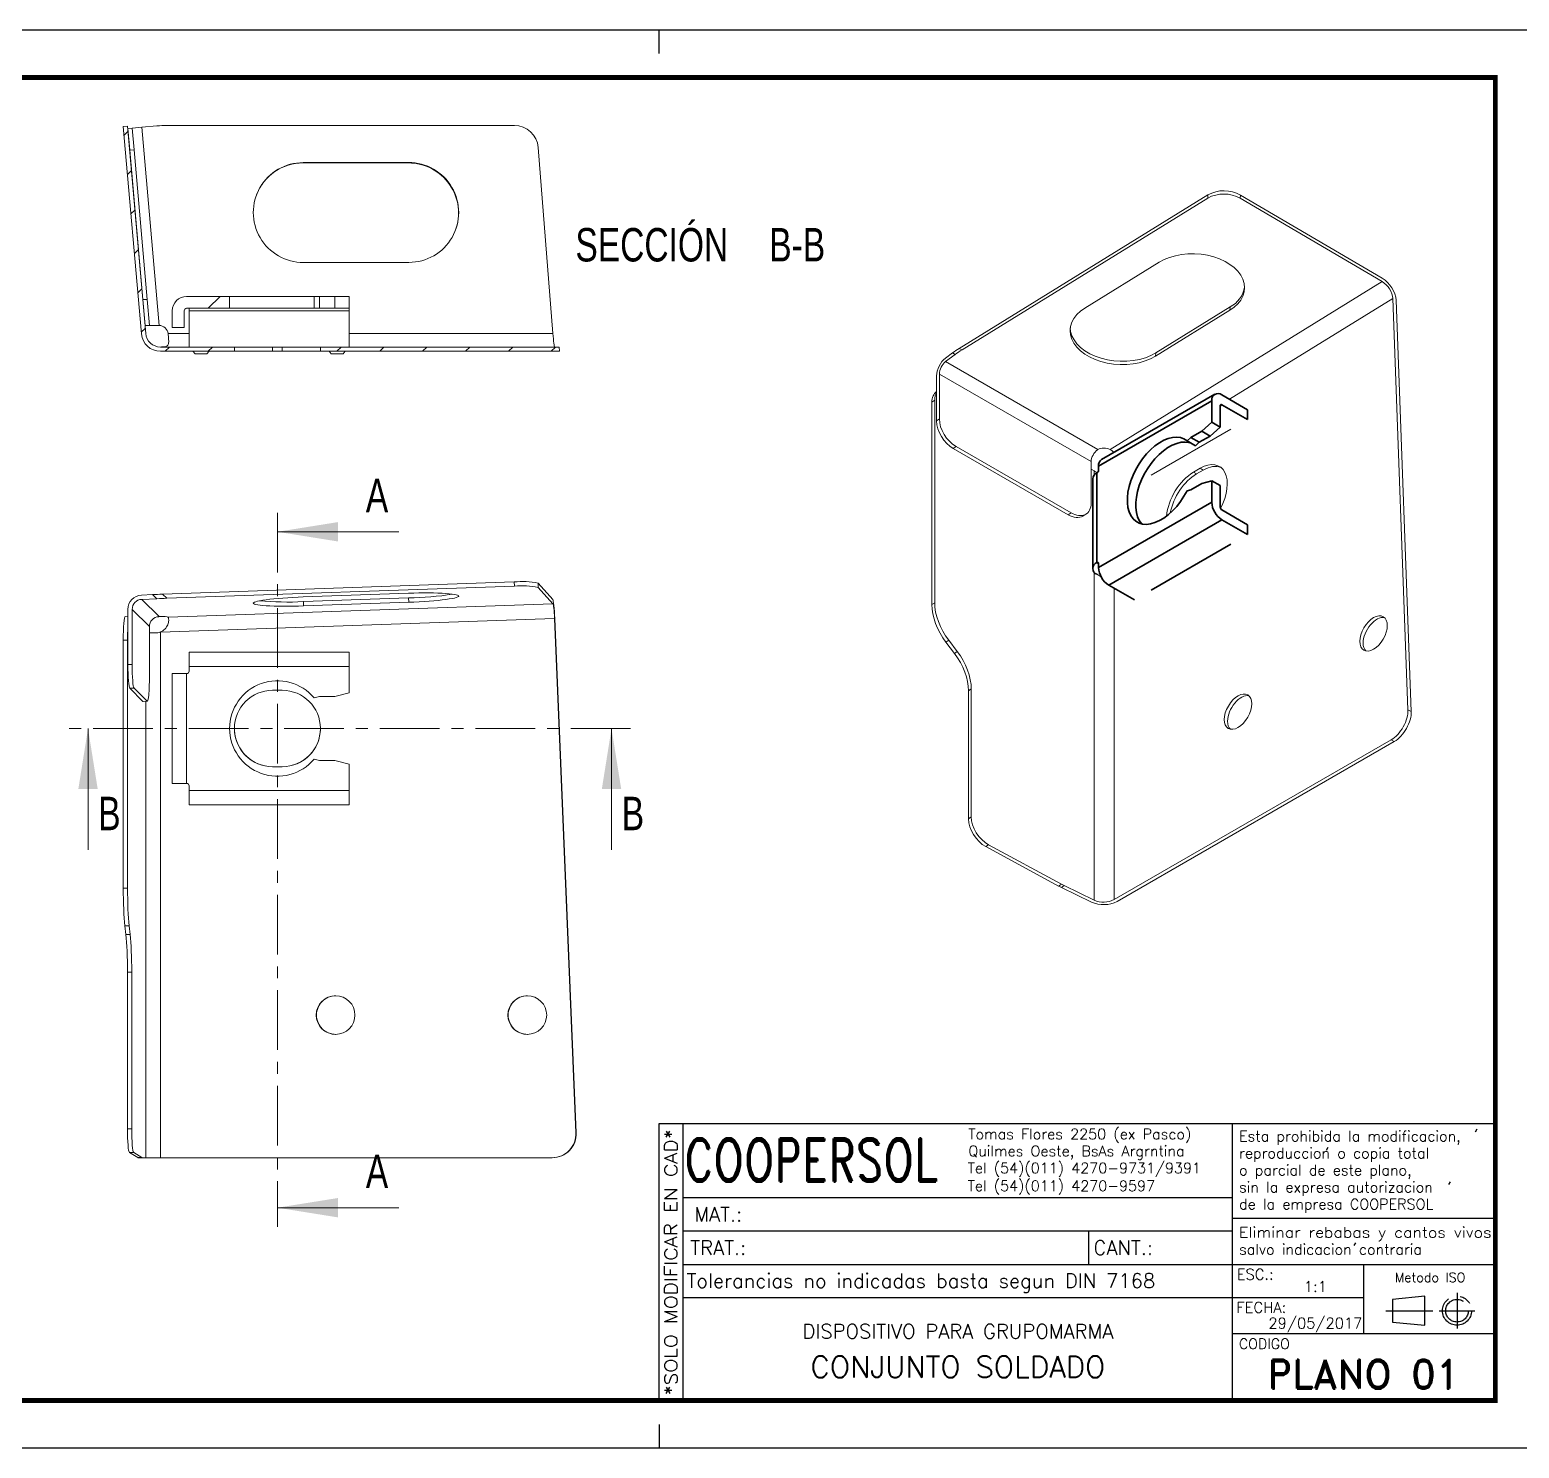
# Model space of a CAD drawing. Extents: x 0 to 3990, y 0 to 1744.
# Drawn here: x 2025.3 to 2337.1, y 1415.8 to 1712.8 of the extents above; entities that cross this region are included whole.
import ezdxf
from ezdxf.enums import TextEntityAlignment as Align

# ---------------------------------------------------------------- set-up
doc = ezdxf.new("R2010")
doc.units = 0
doc.header["$LTSCALE"] = 10
doc.header["$MEASUREMENT"] = 0
doc.linetypes.add('CENTER', pattern=[2, 1.25, -0.25, 0.25, -0.25])
doc.layers.get('0').update_dxf_attribs({"linetype": 'CONTINUOUS'})
doc.layers.add('1', color=1, linetype='CENTER')
doc.styles.add('ROMAND', font='ROMAND')
doc.styles.add('ROMANS', font='ROMANS.SHX')
doc.styles.add('SLDTEXTSTYLE0', font='TXT', dxfattribs={"width": 0.75})
pattern_1 = [(45, (1637.597, 1184.4974), (-4.49013, 4.49013), [])]

# ---------------------------------------------------------------- blocks, each defined once
blk = doc.blocks.new('SW_NOTE_3')
at = {"color": 0, "linetype": 'Continuous', "lineweight": 0, "char_height": 3.5, "attachment_point": 2, "style": 'SLDTEXTSTYLE0'}
for s, insert in [('SECCIÓN', (10.45, 4.51)), ('B-B', (25.67, 4.51))]:
    blk.add_mtext(s, dxfattribs=dict(at, insert=insert))
blk = doc.blocks.new('A3G')
for p, q in [((235, 292), (235, 297)), ((0, 148.5), (9.75, 148.5)), ((235, 5), (235, 0))]:
    blk.add_line(p, q)
blk.add_lwpolyline([(0, 297), (420, 297), (420, 0), (0, 0)], close=True)
at = {"const_width": 1}
blk.add_lwpolyline([(25, 287), (410, 287), (410, 10), (25, 10)], close=True, dxfattribs=at)
blk = doc.blocks.new('COOPERSOLROT-02')
for p, q in [((0, 58), (175, 58)), ((0, 0), (0, 58)), ((5, 0), (5, 58)), ((120, 0), (120, 58)), ((175, 0), (175, 58)), ((5, 42.5), (120, 42.5)), ((120, 38.19), (175, 38.19)), ((5, 35.5), (120, 35.5)), ((89.89, 28.5), (89.89, 35.5)), ((5, 28.5), (175, 28.5)), ((147.5, 14), (147.5, 28.5)), ((147.5, 21.5), (5, 21.5)), ((120, 14), (175, 14)), ((0, 0), (175, 0))]:
    blk.add_line(p, q)
at = {"color": 1, "linetype": 'CENTER'}
blk.add_line((166.98, 22.51), (166.98, 15.06), dxfattribs=at)
for points in [[(152.09, 18.79), (161.93, 18.79)], [(163.26, 18.79), (170.71, 18.79)]]:
    blk.add_lwpolyline(points, dxfattribs=at)
at = {"layer": '1'}
for points in [[(170.85, 56.26), (171.21, 56.85)], [(139.66, 52.43), (140.02, 53.02)], [(165.28, 45.22), (165.64, 45.81)], [(145.46, 32.42), (145.82, 33.01)]]:
    blk.add_lwpolyline(points, dxfattribs=at)
blk.add_lwpolyline([(160.25, 18.79), (160.25, 21.83), (153.47, 21.16), (153.47, 16.41), (160.25, 15.74)], close=True, dxfattribs=at)
for radius in [3.05, 2.37]:
    blk.add_circle((166.98, 18.79), radius, dxfattribs=at)
at = {"style": 'ROMANS', "width": 0.996387}
blk.add_text('*SOLO MODIFICAR EN CAD*', height=2.7, rotation=90, dxfattribs=at).set_placement((3.77, 1.09), (3.77, 56.81), align=Align.FIT)
at = {"style": 'ROMAND', "width": 0.75}
blk.add_text('COOPERSOL', height=9, dxfattribs=at).set_placement((5.26, 45.85))
at = {"style": 'ROMANS'}
for s, p in [('MAT.:', (7.32, 37.47)), ('TRAT.:', (6.5, 30.47)), ('CANT.:', (90.89, 30.47)), ('Tolerancias no indicadas basta segun DIN 7168', (5.7, 23.56))]:
    blk.add_text(s, height=3, dxfattribs=at).set_placement(p)
for tag, height, style, p in [('CONJUNTO', 2.3, 'ROMANS', (62.5, 17.5)), ('SUBCONJUNTO', 3, 'ROMANS', (62.5, 11.5)), ('DENOMINACION', 4.5, 'ROMANS', (62.5, 4.75)), ('COD-PLA', 6, 'ROMAND', (147.5, 5.5))]:
    blk.add_attdef(tag, text='', height=height, dxfattribs=dict(style=style)).set_placement(p, align=Align.MIDDLE)
at = {"layer": '1', "style": 'ROMANS'}
for s, height, p in [('Tomas Flores 2250 (ex Pasco)', 2.2, (64.69, 54.68)), ('Esta prohibida la modificacion,', 2.2, (121.36, 54.23)), ('Quilmes Oeste, BsAs Argrntina', 2.2, (64.69, 51.12)), ('Tel (54)(011) 4270-9731/9391', 2.2, (64.55, 47.56)), ('reproduccion o copia total', 2.2, (121.36, 50.67)), ('o parcial de este plano,', 2.2, (121.36, 47.11)), ('Tel (54)(011) 4270-9597', 2.2, (64.55, 43.83)), ('sin la expresa autorizacion ', 2.2, (121.36, 43.55)), ('de la empresa COOPERSOL', 2.2, (121.36, 39.99)), ('salvo indicacion contraria', 2.2, (121.36, 30.54)), ('ESC.:', 2.25, (120.89, 25.29)), ('FECHA:', 2.25, (120.81, 18.36)), ('CODIGO', 2.16, (121.33, 10.78))]:
    blk.add_text(s, height=height, dxfattribs=at).set_placement(p)
at = {"layer": '1', "style": 'ROMANS', "width": 0.96139}
blk.add_text('Eliminar rebabas y cantos vivos', height=2.2, dxfattribs=at).set_placement((121.34, 34.1), (174.21, 34.1), align=Align.FIT)
at = {"layer": '1', "style": 'ROMANS'}
blk.add_text('Metodo ISO', height=1.948, dxfattribs=at).set_placement((161.34, 25.77), align=Align.MIDDLE)
for tag, p in [('MAT', (22.51, 37.47)), ('TRAT', (22.51, 30.47)), ('CANT', (106.49, 30.47))]:
    blk.add_attdef(tag, p, '', height=3, dxfattribs=at)
for tag, p in [('ESC', (137.33, 22.73)), ('FECHA', (137.33, 15.06))]:
    blk.add_attdef(tag, text='', height=2.25, dxfattribs=at).set_placement(p, align=Align.CENTER)

msp = doc.modelspace()

# ---------------------------------------------------------------- hatches: boundary and pattern name
at = {"linetype": 'Continuous', "lineweight": 0}
h = msp.add_hatch(dxfattribs=at)
h.set_pattern_fill('ANSI31', scale=2, style=0)
h.set_pattern_definition(pattern_1)
edge = h.paths.add_edge_path(flags=0)
edge.add_line((2049.55871, 1649.16724), (2045.75938, 1692.59375))
edge.add_line((2045.75938, 1692.59375), (2044.86281, 1692.51531))
edge.add_line((2044.86281, 1692.51531), (2048.66213, 1649.0888))
edge.add_arc((2052.64691, 1649.43742), 4, 185, 270)
edge.add_line((2052.64691, 1645.43742), (2068.12783, 1645.43742))
edge.add_spline(control_points=[(2068.12783, 1645.43742), (2068.12783, 1645.50851), (2068.12783, 1645.5796), (2068.12783, 1645.65069), (2068.12783, 1645.8796), (2068.12783, 1646.10851), (2068.12783, 1646.33742)], knot_values=[1398.095786729, 1398.095786729, 1398.095786729, 1398.095786729, 1398.096, 1398.096, 1398.096, 1398.096686729, 1398.096686729, 1398.096686729, 1398.096686729], weights=[1, 1, 1, 1, 1, 1, 1], degree=3, periodic=0)
edge.add_line((2068.12783, 1646.33742), (2052.64691, 1646.33742))
edge.add_arc((2052.64691, 1649.43742), 3.1, 185, 270, ccw=False)
h = msp.add_hatch(dxfattribs=at)
h.set_pattern_fill('ANSI31', scale=2, style=0)
h.set_pattern_definition(pattern_1)
edge = h.paths.add_edge_path(flags=0)
edge.add_line((2057.62783, 1650.43742), (2057.62783, 1653.93742))
edge.add_arc((2058.12783, 1653.93742), 0.5, 90, 180, ccw=False)
edge.add_line((2058.12783, 1654.43742), (2067.12783, 1654.43742))
edge.add_line((2067.12783, 1654.43742), (2067.12783, 1656.93742))
edge.add_line((2067.12783, 1656.93742), (2058.12783, 1656.93742))
edge.add_arc((2058.12783, 1653.93742), 3, 90, 180)
edge.add_line((2055.12783, 1653.93742), (2055.12783, 1650.43742))
edge.add_line((2055.12783, 1650.43742), (2057.62783, 1650.43742))
h = msp.add_hatch(dxfattribs=at)
h.set_pattern_fill('ANSI31', scale=2, style=0)
h.set_pattern_definition(pattern_1)
edge = h.paths.add_edge_path(flags=0)
edge.add_line((2136.15677, 1645.43742), (2136.08922, 1646.33742))
edge.add_line((2136.08922, 1646.33742), (2086.12783, 1646.33742))
edge.add_spline(control_points=[(2086.12783, 1646.33742), (2086.12783, 1646.26633), (2086.12783, 1646.19524), (2086.12783, 1646.12415), (2086.12783, 1645.89524), (2086.12783, 1645.66633), (2086.12783, 1645.43742)], knot_values=[1398.095786729, 1398.095786729, 1398.095786729, 1398.095786729, 1398.096, 1398.096, 1398.096, 1398.096686729, 1398.096686729, 1398.096686729, 1398.096686729], weights=[1, 1, 1, 1, 1, 1, 1], degree=3, periodic=0)
edge.add_line((2086.12783, 1645.43742), (2136.15677, 1645.43742))

# ---------------------------------------------------------------- linework, layer by layer
at = {"color": 7, "linetype": 'Continuous', "lineweight": 15}
for p, q in [((2045.75938, 1692.59375), (2044.86281, 1692.51531)), ((2044.86281, 1692.51531), (2048.66213, 1649.0888)), ((2045.75938, 1692.59375), (2049.55871, 1649.16724)), ((2046.71946, 1692.17584), (2045.82288, 1692.0974)), ((2046.22096, 1687.54738), (2045.82288, 1692.0974)), ((2048.72285, 1692.35111), (2046.71946, 1692.17584)), ((2047.11753, 1687.62582), (2046.71946, 1692.17584)), ((2048.72285, 1692.35111), (2051.89715, 1692.62883)), ((2052.35321, 1650.85598), (2048.72285, 1692.35111)), ((2053.97216, 1692.71924), (2126.72718, 1692.71923)), ((2046.22096, 1687.54738), (2047.11753, 1687.62582)), ((2048.95413, 1656.30707), (2046.22096, 1687.54738)), ((2049.85757, 1656.30707), (2047.11753, 1687.62582)), ((2131.72451, 1688.11339), (2134.7903, 1649.15878)), ((2082.53827, 1684.95871), (2082.50708, 1684.87782)), ((2104.52405, 1684.879), (2082.50708, 1684.87782)), ((2104.55524, 1684.9599), (2082.53827, 1684.95871)), ((2104.52405, 1684.879), (2104.55524, 1684.9599)), ((2219.83433, 1646.04041), (2271.91166, 1678.19781)), ((2220.43094, 1645.7448), (2271.87652, 1677.5121)), ((2271.91166, 1678.19781), (2271.87652, 1677.5121)), ((2278.66698, 1677.47436), (2278.70213, 1678.16007)), ((2278.66698, 1677.47436), (2308.37989, 1660.03919)), ((2308.41504, 1660.72491), (2278.70213, 1678.16007)), ((2082.604, 1664.04372), (2104.62098, 1664.0449)), ((2261.68526, 1664.09154), (2246.11775, 1654.47762)), ((2308.37989, 1660.03919), (2251.42823, 1624.87192)), ((2049.43089, 1650.85766), (2048.95413, 1656.30707)), ((2049.85757, 1656.30707), (2048.95413, 1656.30707)), ((2050.33433, 1650.85766), (2049.85757, 1656.30707)), ((2058.12783, 1656.93742), (2067.12783, 1656.93742)), ((2067.12783, 1656.93742), (2084.81158, 1656.93742)), ((2067.12783, 1654.43742), (2067.12783, 1656.93742)), ((2084.81158, 1656.93742), (2084.81158, 1654.43742)), ((2084.81158, 1656.93742), (2085.93119, 1656.93742)), ((2085.93119, 1654.43742), (2085.93119, 1656.93742)), ((2085.93119, 1656.93742), (2089.14219, 1656.93742)), ((2089.14219, 1656.93742), (2089.14219, 1654.43742)), ((2089.14219, 1656.93742), (2092.12783, 1656.93742)), ((2092.12783, 1656.93742), (2092.12783, 1654.43742)), ((2310.61515, 1656.5133), (2313.78348, 1570.38383)), ((2311.29925, 1656.17537), (2314.46765, 1570.04402)), ((2055.12783, 1650.43742), (2055.12783, 1653.93742)), ((2057.62783, 1650.43742), (2057.62783, 1653.93742)), ((2058.12783, 1654.43742), (2067.12783, 1654.43742)), ((2058.62783, 1653.93742), (2058.62783, 1654.43742)), ((2058.62783, 1653.93742), (2092.12783, 1653.93742)), ((2058.62783, 1653.93742), (2058.62783, 1646.33742)), ((2084.81158, 1654.43742), (2067.12783, 1654.43742)), ((2084.81158, 1654.43742), (2085.93119, 1654.43742)), ((2089.14219, 1654.43742), (2085.93119, 1654.43742)), ((2089.14219, 1654.43742), (2092.12783, 1654.43742)), ((2092.12783, 1654.43742), (2092.12783, 1653.93742)), ((2092.12783, 1653.93742), (2092.12783, 1646.33742)), ((2260.95337, 1644.42654), (2276.52088, 1654.04047)), ((2260.98851, 1645.11226), (2276.55603, 1654.72618)), ((2276.52088, 1654.04047), (2276.55603, 1654.72618)), ((2050.33433, 1650.85766), (2049.43089, 1650.85766)), ((2052.2713, 1650.85766), (2050.33433, 1650.85766)), ((2055.12783, 1650.43742), (2057.62783, 1650.43742)), ((2068.12783, 1646.33742), (2052.64691, 1646.33742)), ((2054.26369, 1649.03197), (2054.32063, 1648.38116)), ((2068.12783, 1645.43742), (2068.12783, 1646.33742)), ((2068.12783, 1646.33742), (2076.12783, 1646.33742)), ((2076.12783, 1646.33742), (2076.12783, 1645.43742)), ((2076.12783, 1646.33742), (2078.12783, 1646.33742)), ((2078.12783, 1646.33742), (2078.12783, 1645.43742)), ((2078.12783, 1646.33742), (2086.12783, 1646.33742)), ((2086.12783, 1646.33742), (2086.12783, 1645.43742)), ((2136.08922, 1646.33742), (2086.12783, 1646.33742)), ((2136.08922, 1646.33742), (2136.15677, 1645.43742)), ((2068.12783, 1645.43742), (2052.64691, 1645.43742)), ((2059.87782, 1644.93742), (2059.43139, 1645.43742)), ((2062.37784, 1644.93742), (2059.87782, 1644.93742)), ((2062.82427, 1645.43742), (2062.37784, 1644.93742)), ((2076.12783, 1645.43742), (2068.12783, 1645.43742)), ((2078.12783, 1645.43742), (2076.12783, 1645.43742)), ((2086.12783, 1645.43742), (2078.12783, 1645.43742)), ((2136.15677, 1645.43742), (2086.12783, 1645.43742)), ((2088.37782, 1644.93742), (2087.93139, 1645.43742)), ((2090.87784, 1644.93742), (2088.37782, 1644.93742)), ((2090.87784, 1644.93742), (2091.32427, 1645.43742)), ((2216.95492, 1643.9955), (2218.43101, 1645.09082)), ((2216.97943, 1643.27536), (2219.02762, 1644.79521)), ((2248.88797, 1624.86232), (2216.97943, 1643.27536)), ((2218.43101, 1645.09082), (2219.02762, 1644.79521)), ((2220.43094, 1645.7448), (2219.83433, 1646.04041)), ((2260.98851, 1645.11226), (2260.95337, 1644.42654)), ((2215.10824, 1630.84683), (2215.10824, 1640.26836)), ((2215.68675, 1640.66636), (2215.68675, 1631.27611)), ((2247.45922, 1622.33184), (2215.68675, 1640.66636)), ((2215.10824, 1637.02329), (2215.07425, 1636.99807)), ((2214.13385, 1634.7716), (2214.71236, 1635.20088)), ((2214.13385, 1634.7716), (2214.13385, 1592.39014)), ((2214.71236, 1635.20088), (2214.71236, 1592.79317)), ((2215.68675, 1631.27611), (2215.10824, 1630.84683)), ((2276.67244, 1629.11344), (2260.05543, 1619.52065)), ((2218.60707, 1625.08092), (2219.18558, 1625.5102)), ((2242.62995, 1611.21835), (2218.60707, 1625.08092)), ((2243.26878, 1611.61282), (2219.18558, 1625.5102)), ((2252.0291, 1624.44468), (2252.20505, 1624.24916)), ((2247.45922, 1622.33184), (2247.45922, 1613.66516)), ((2248.10607, 1620.38748), (2247.45922, 1620.76075)), ((2268.89426, 1620.13222), (2270.30848, 1620.94863)), ((2268.89426, 1620.13222), (2269.53066, 1619.76484)), ((2270.94487, 1620.58125), (2269.53066, 1619.76484)), ((2270.30848, 1620.94863), (2270.94487, 1620.58125)), ((2243.26878, 1611.61282), (2242.62995, 1611.21835)), ((2245.73935, 1610.95091), (2246.37818, 1611.34538)), ((2053.04753, 1594.58061), (2126.69599, 1597.14485)), ((2126.69599, 1597.14485), (2126.72718, 1596.24903)), ((2131.72451, 1596.00711), (2131.69332, 1596.90292)), ((2134.75911, 1593.49194), (2131.69332, 1596.90292)), ((2048.68488, 1594.40247), (2050.97252, 1594.5002)), ((2048.72285, 1593.49989), (2051.89715, 1593.63549)), ((2052.35321, 1589.87915), (2048.72285, 1593.49989)), ((2050.97252, 1594.5002), (2051.89715, 1593.63549)), ((2053.97216, 1593.7159), (2053.04753, 1594.58061)), ((2053.97216, 1593.7159), (2126.72718, 1596.24903)), ((2104.55524, 1594.77637), (2082.53827, 1594.0097)), ((2082.57281, 1593.01911), (2104.58979, 1593.78579)), ((2104.62098, 1592.88997), (2104.58979, 1593.78579)), ((2131.72451, 1596.00711), (2134.7903, 1592.59612)), ((2045.82288, 1579.85553), (2045.82288, 1591.39386)), ((2046.71946, 1591.39386), (2046.71946, 1579.89383)), ((2050.33433, 1587.78856), (2046.71946, 1591.39386)), ((2134.7903, 1592.59612), (2054.2485, 1589.79188)), ((2082.57281, 1593.01911), (2082.604, 1592.12329)), ((2082.604, 1592.12329), (2104.62098, 1592.88997)), ((2214.71236, 1592.79317), (2214.13385, 1592.39014)), ((2045.82288, 1589.9601), (2045.29696, 1589.93764)), ((2050.33433, 1587.78856), (2050.33433, 1577.17466)), ((2052.64691, 1586.64679), (2135.13008, 1589.51863)), ((2135.13008, 1589.51863), (2139.61078, 1481.79773)), ((2135.19754, 1589.52098), (2139.67833, 1481.79773)), ((2044.86281, 1584.93315), (2045.75938, 1584.97145)), ((2044.86281, 1584.93315), (2044.86281, 1533.02948)), ((2045.75938, 1584.97145), (2045.75938, 1533.03563)), ((2052.64691, 1476.59052), (2052.64691, 1586.64679)), ((2217.07405, 1584.53466), (2217.65256, 1584.93769)), ((2217.07405, 1584.53466), (2218.8541, 1582.18794)), ((2217.65256, 1584.93769), (2219.43261, 1582.59096)), ((2058.62783, 1582.45983), (2058.62783, 1579.45983)), ((2092.12783, 1582.45983), (2058.62783, 1582.45983)), ((2092.12783, 1579.45983), (2092.12783, 1582.45983)), ((2218.8541, 1582.18794), (2219.43261, 1582.59096)), ((2046.71946, 1579.89383), (2045.82288, 1579.85553)), ((2055.12783, 1577.95983), (2055.12783, 1554.95983)), ((2058.12783, 1577.95983), (2055.12783, 1577.95983)), ((2058.12783, 1577.95983), (2058.12783, 1554.95983)), ((2058.62783, 1579.45983), (2058.62783, 1578.45983)), ((2092.12783, 1579.45983), (2058.62783, 1579.45983)), ((2092.12783, 1573.95983), (2092.12783, 1579.45983)), ((2046.22096, 1574.86977), (2047.11753, 1574.90807)), ((2048.95413, 1572.14383), (2046.22096, 1574.86977)), ((2049.85757, 1572.17529), (2047.11753, 1574.90807)), ((2221.7943, 1574.33246), (2222.37281, 1574.73549)), ((2222.37281, 1574.73549), (2222.37281, 1547.94954)), ((2049.85757, 1572.17529), (2048.95413, 1572.14383)), ((2048.99345, 1572.12495), (2049.89689, 1572.1564)), ((2076.12783, 1574.45983), (2078.12783, 1574.45983)), ((2084.81158, 1572.85983), (2085.93119, 1573.15983)), ((2085.93119, 1573.15983), (2089.14219, 1573.15983)), ((2089.14219, 1573.15983), (2092.12783, 1573.95983)), ((2221.7943, 1574.33246), (2221.7943, 1547.55119)), ((2314.46765, 1570.04402), (2313.78348, 1570.38383)), ((2310.24105, 1564.08693), (2252.29075, 1530.63293)), ((2310.92522, 1563.74712), (2252.92714, 1530.26554)), ((2310.92522, 1563.74712), (2310.24105, 1564.08693)), ((2085.93119, 1559.75983), (2084.81158, 1560.05983)), ((2089.14219, 1559.75983), (2085.93119, 1559.75983)), ((2092.12783, 1558.95983), (2089.14219, 1559.75983)), ((2092.12783, 1553.45983), (2092.12783, 1558.95983)), ((2078.12783, 1558.45983), (2076.12783, 1558.45983)), ((2076.12783, 1558.45983), (2076.12783, 1558.45983)), ((2076.12783, 1558.45983), (2078.12783, 1558.45983)), ((2078.12783, 1558.45983), (2078.12783, 1558.45983)), ((2055.12783, 1554.95983), (2058.12783, 1554.95983)), ((2058.62783, 1554.45983), (2058.62783, 1553.45983)), ((2058.62783, 1553.45983), (2092.12783, 1553.45983)), ((2058.62783, 1553.45983), (2058.62783, 1550.45983)), ((2092.12783, 1550.45983), (2092.12783, 1553.45983)), ((2058.62783, 1550.45983), (2092.12783, 1550.45983)), ((2222.37281, 1547.94954), (2221.7943, 1547.55119)), ((2225.99993, 1542.11559), (2225.42142, 1541.71725)), ((2225.42142, 1541.71725), (2240.65585, 1533.47537)), ((2225.99993, 1542.11559), (2241.24037, 1533.87046)), ((2045.75938, 1533.03563), (2044.86281, 1533.02948)), ((2241.24037, 1533.87046), (2240.65585, 1533.47537)), ((2241.8497, 1533.55807), (2241.26518, 1533.16297)), ((2241.26518, 1533.16297), (2247.52756, 1530.12945)), ((2248.10607, 1530.52746), (2241.8497, 1533.55807)), ((2045.19732, 1525.15328), (2046.0939, 1525.15943)), ((2045.19732, 1525.15328), (2045.39985, 1523.33529)), ((2046.0939, 1525.15943), (2046.29642, 1523.34143)), ((2045.39985, 1523.33529), (2046.29642, 1523.34143)), ((2045.73436, 1515.45909), (2046.63094, 1515.46523)), ((2045.73436, 1515.45909), (2045.73436, 1482.66064)), ((2046.63094, 1515.46523), (2046.63094, 1482.66106)), ((2046.63094, 1482.66106), (2045.73436, 1482.66064)), ((2139.67833, 1481.79773), (2139.61078, 1481.79773)), ((2047.04361, 1477.66809), (2046.14703, 1477.66767)), ((2046.14703, 1477.66767), (2047.88031, 1476.61164)), ((2047.04361, 1477.66809), (2048.77757, 1476.61164)), ((2048.77757, 1476.61164), (2047.88031, 1476.61164)), ((2048.8469, 1476.59054), (2047.94964, 1476.59054)), ((2047.94964, 1476.59054), (2048.66213, 1476.59052)), ((2049.55871, 1476.59052), (2048.8469, 1476.59054)), ((2134.60102, 1476.59052), (2052.64691, 1476.59052)), ((2134.66857, 1476.59052), (2052.64691, 1476.59052)), ((2134.66857, 1476.59052), (2134.60102, 1476.59052))]:
    msp.add_line(p, q, dxfattribs=at)
at = {"color": 8, "linetype": 'Continuous', "lineweight": 15}
for p, q in [((2276.40706, 1635.39003), (2310.61515, 1656.5133)), ((2058.62783, 1649.15878), (2054.2485, 1649.15878)), ((2134.7903, 1649.15878), (2092.12783, 1649.15878)), ((2248.10607, 1619.51586), (2248.10607, 1620.38748)), ((2248.10607, 1530.52746), (2248.10607, 1599.19329)), ((2252.29075, 1530.63293), (2252.29075, 1595.83311)), ((2049.55871, 1476.59052), (2049.55871, 1572.14463))]:
    msp.add_line(p, q, dxfattribs=at)
at = {"color": 1, "linetype": 'Continuous', "lineweight": 35}
for p, q in [((2272.71264, 1635.07315), (2249.02456, 1621.39832)), ((2273.33408, 1636.44669), (2249.646, 1622.77185)), ((2272.71264, 1630.58218), (2272.71264, 1635.07315)), ((2274.48041, 1634.05271), (2274.83396, 1634.25681)), ((2274.48041, 1629.56167), (2274.48041, 1634.05264)), ((2280.20797, 1633.19581), (2274.83396, 1636.29816)), ((2274.83396, 1634.25681), (2280.20797, 1631.15446)), ((2280.20797, 1631.15446), (2280.20797, 1633.19581)), ((2268.33096, 1627.39946), (2270.60147, 1628.7102)), ((2272.36924, 1627.68969), (2270.09872, 1626.37895)), ((2270.60147, 1628.7102), (2272.71264, 1630.58218)), ((2270.60147, 1628.7102), (2272.36924, 1627.68969)), ((2272.36924, 1627.68969), (2274.48041, 1629.56167)), ((2272.71264, 1630.58218), (2274.48041, 1629.56167)), ((2267.53927, 1626.69746), (2268.33096, 1627.39946)), ((2267.53927, 1626.69746), (2269.30704, 1625.67695)), ((2270.09872, 1626.37895), (2268.33096, 1627.39946)), ((2269.30704, 1625.67695), (2270.09872, 1626.37895)), ((2249.02456, 1621.39832), (2249.02456, 1620.58178)), ((2247.79233, 1618.74479), (2247.79233, 1599.96435)), ((2248.67101, 1619.96941), (2248.67101, 1601.18897)), ((2272.71264, 1618.33407), (2270.60147, 1617.76855)), ((2272.71264, 1613.84309), (2272.71264, 1618.33407)), ((2272.71264, 1618.33407), (2274.48041, 1617.31356)), ((2268.33096, 1616.45781), (2267.53927, 1616.24574)), ((2270.60147, 1617.76855), (2268.33096, 1616.45781)), ((2274.48041, 1612.82258), (2274.48041, 1617.31356)), ((2249.02456, 1600.16826), (2272.71264, 1613.84309)), ((2280.20797, 1609.10786), (2274.83396, 1612.21021)), ((2251.14588, 1596.49402), (2274.83396, 1610.16886)), ((2274.83396, 1610.16886), (2280.20797, 1607.06651)), ((2280.20797, 1607.06651), (2280.20797, 1609.10786)), ((2260.05543, 1595.43269), (2276.67244, 1605.02549)), ((2248.67101, 1601.18897), (2249.02456, 1600.98486)), ((2249.02456, 1600.9848), (2249.02456, 1600.16826)), ((2251.14588, 1596.49402), (2256.51989, 1593.39167))]:
    msp.add_line(p, q, dxfattribs=at)
at = {"color": 7, "linetype": 'CENTER', "lineweight": 0}
for p, q in [((2077.12783, 1611.64779), (2077.12783, 1462.12007)), ((2151.06474, 1566.45983), (2033.48334, 1566.45983))]:
    msp.add_line(p, q, dxfattribs=at)
at = {"color": 7, "linetype": 'Continuous', "lineweight": 0}
for p, q in [((2102.52783, 1607.64779), (2077.12783, 1607.64779)), ((2037.48334, 1541.05983), (2037.48334, 1566.45983)), ((2147.06474, 1541.05983), (2147.06474, 1566.45983)), ((2102.52783, 1466.12007), (2077.12783, 1466.12007))]:
    msp.add_line(p, q, dxfattribs=at)
at = {"color": 1, "linetype": 'Continuous', "lineweight": 15}
msp.add_line((2249.56438, 1598.22401), (2248.67101, 1598.73974), dxfattribs=at)
at = {"color": 7, "linetype": 'Continuous', "lineweight": 15, "flags": 128}
for points in [[(2276.52088, 1654.04047), (2277.42595, 1654.68152), (2278.1886, 1655.39759), (2278.7958, 1656.17643), (2279.23715, 1657.00471), (2279.50511, 1657.86826), (2279.59508, 1658.7523), (2279.50553, 1659.64171), (2279.23799, 1660.52127), (2278.79705, 1661.37594), (2278.19023, 1662.19107), (2277.42793, 1662.95274), (2276.52319, 1663.64791), (2275.49149, 1664.26467), (2274.35049, 1664.79249), (2273.11969, 1665.22232), (2271.82018, 1665.54682), (2270.47417, 1665.76043), (2269.1047, 1665.85949), (2267.73521, 1665.84232), (2266.38912, 1665.7092), (2265.08946, 1665.46242), (2263.85848, 1665.10619), (2262.71724, 1664.64661), (2261.68526, 1664.09154)], [(2246.11775, 1654.47762), (2245.21269, 1653.83657), (2244.45004, 1653.1205), (2243.84285, 1652.34166), (2243.4015, 1651.51338), (2243.13355, 1650.64983), (2243.04358, 1649.76579), (2243.13313, 1648.87638), (2243.40067, 1647.99682), (2243.84162, 1647.14216), (2244.44843, 1646.32702), (2245.21073, 1645.56536), (2246.11547, 1644.8702), (2247.14716, 1644.25343), (2248.28817, 1643.72562), (2249.51896, 1643.29578), (2250.81847, 1642.97128), (2252.16448, 1642.75768), (2253.53394, 1642.65861), (2254.90343, 1642.67578), (2256.24952, 1642.8089), (2257.54917, 1643.05568), (2258.78015, 1643.4119), (2259.92139, 1643.87148), (2260.95337, 1644.42654)], [(2243.08033, 1650.33174), (2243.16828, 1649.56209), (2243.43582, 1648.68253), (2243.87676, 1647.82787), (2244.48358, 1647.01274), (2245.24588, 1646.25107), (2246.15061, 1645.55591), (2247.18231, 1644.93915), (2248.32332, 1644.41133), (2249.5541, 1643.9815), (2250.85362, 1643.657), (2252.19962, 1643.44339), (2253.56909, 1643.34432), (2254.93858, 1643.3615), (2256.28467, 1643.49461), (2257.58432, 1643.74139), (2258.81529, 1644.09762), (2259.95654, 1644.5572), (2260.98851, 1645.11226)], [(2082.53827, 1594.0097), (2081.44156, 1593.96634), (2080.35724, 1593.91312), (2079.29717, 1593.85063), (2078.27296, 1593.77955), (2077.29586, 1593.70065), (2076.37655, 1593.61481), (2075.5251, 1593.52295), (2074.75086, 1593.4261), (2074.0623, 1593.32531), (2073.46696, 1593.22168), (2072.97136, 1593.11635), (2072.58095, 1593.01048), (2072.29999, 1592.90522), (2072.13156, 1592.80173), (2072.07751, 1592.70113), (2072.13843, 1592.60454), (2072.31366, 1592.51302), (2072.60126, 1592.42755), (2072.9981, 1592.34909), (2073.49982, 1592.27848), (2074.10093, 1592.21651), (2074.79485, 1592.16385), (2075.57396, 1592.12109), (2076.42973, 1592.08868), (2077.35279, 1592.06698), (2078.33302, 1592.05623), (2079.35968, 1592.05656), (2080.42154, 1592.06794), (2081.50694, 1592.09027), (2082.604, 1592.12329)], [(2104.62098, 1592.88997), (2105.71768, 1592.93333), (2106.80201, 1592.98655), (2107.86209, 1593.04904), (2108.88629, 1593.12012), (2109.8634, 1593.19902), (2110.78272, 1593.28486), (2111.63416, 1593.37671), (2112.40841, 1593.47357), (2113.09698, 1593.57436), (2113.69232, 1593.67799), (2114.18791, 1593.78331), (2114.57833, 1593.88919), (2114.85929, 1593.99445), (2115.02772, 1594.09794), (2115.08177, 1594.19854), (2115.02085, 1594.29513), (2114.84562, 1594.38666), (2114.55802, 1594.47212), (2114.16118, 1594.55058), (2113.65945, 1594.62119), (2113.05834, 1594.68316), (2112.36442, 1594.73582), (2111.58531, 1594.77858), (2110.72954, 1594.811), (2109.80647, 1594.83269), (2108.82624, 1594.84344), (2107.79957, 1594.84311), (2106.73771, 1594.83173), (2105.65231, 1594.8094), (2104.55524, 1594.77637)], [(2052.64691, 1476.59052), (2051.90939, 1476.59052), (2051.19716, 1476.59052), (2050.53464, 1476.59052), (2049.94455, 1476.59052), (2049.44713, 1476.59052), (2049.05942, 1476.59052), (2048.79473, 1476.59052), (2048.66213, 1476.59052)], [(2052.64691, 1476.59052), (2052.07533, 1476.59052), (2051.52335, 1476.59052), (2051.0099, 1476.59052), (2050.55258, 1476.59052), (2050.16708, 1476.59052), (2049.86661, 1476.59052), (2049.66147, 1476.59052), (2049.55871, 1476.59052)]]:
    msp.add_lwpolyline(points, dxfattribs=at)
at = {"color": 1, "linetype": 'Continuous', "lineweight": 35, "flags": 128}
for points in [[(2267.53927, 1616.24574), (2266.89494, 1615.09194), (2266.16694, 1613.9948), (2265.368, 1612.97349), (2264.51206, 1612.04585), (2263.61409, 1611.22809), (2262.68977, 1610.53451), (2261.75525, 1609.9772), (2260.82686, 1609.56592), (2259.92082, 1609.30785), (2259.05295, 1609.2075), (2258.23843, 1609.26661), (2257.49148, 1609.48416), (2256.82516, 1609.85635), (2256.25109, 1610.37667), (2255.77932, 1611.03604), (2255.41809, 1611.82293), (2255.1737, 1612.7236), (2255.05043, 1613.7223), (2255.05043, 1614.80159), (2255.1737, 1615.94262), (2255.41809, 1617.12545), (2255.77932, 1618.32941), (2256.25109, 1619.53347), (2256.82516, 1620.7166), (2257.49148, 1621.85811), (2258.23843, 1622.93807), (2259.05295, 1623.93762), (2259.92082, 1624.83927), (2260.82686, 1625.62729), (2261.75525, 1626.28791), (2262.68977, 1626.80958), (2263.61409, 1627.18319), (2264.51206, 1627.40221), (2265.368, 1627.46282), (2266.16694, 1627.36395), (2266.89494, 1627.10734), (2267.53927, 1626.69746)], [(2268.39841, 1626.20149), (2267.93471, 1626.34344), (2267.13576, 1626.44231), (2266.27983, 1626.3817), (2265.38185, 1626.16268), (2264.45753, 1625.78907), (2263.52302, 1625.2674), (2262.59462, 1624.60678), (2261.68858, 1623.81876), (2260.82072, 1622.91711), (2260.0062, 1621.91756), (2259.25925, 1620.8376), (2258.59292, 1619.69609), (2258.01886, 1618.51296), (2257.54709, 1617.3089), (2257.18585, 1616.10494), (2256.94147, 1614.92211), (2256.8182, 1613.78108), (2256.8182, 1612.70179), (2256.94147, 1611.70309), (2257.18585, 1610.80242), (2257.54709, 1610.01553), (2258.01886, 1609.35616), (2258.06905, 1609.30069)]]:
    msp.add_lwpolyline(points, dxfattribs=at)
at = {"color": 7, "linetype": 'Continuous', "lineweight": 15}
for centre, radius, start, end in [((2126.73283, 1687.7114), 5.00784, 4.6042544, 90.0646831), ((2082.54216, 1674.50112), 10.45759, 90.0213407, 270.3388252), ((2082.49106, 1674.42514), 10.4527, 89.9121868, 158.6058458), ((2104.54958, 1674.38506), 10.49397, 339.3530903, 90.1393937), ((2104.61712, 1674.50249), 10.45759, 270.021121, 90.3390449), ((2275.23764, 1671.35644), 7.01351, 60.7276607, 118.6355255), ((2275.27279, 1672.04215), 7.01351, 60.7276607, 118.6355255), ((2273.7853, 1659.94175), 5.90586, 297.9791353, 349.5649578), ((2058.12783, 1653.93742), 3, 90, 180), ((2058.12783, 1653.93742), 0.5, 90, 180), ((2052.2713, 1648.85766), 2, 8.6596272, 87.652774), ((2052.64691, 1649.43742), 4, 185, 270), ((2052.64691, 1649.43742), 3.1, 185, 270), ((2128.42096, 1581.04234), 16.19464, 78.34231, 96.1144645), ((2128.45215, 1580.14653), 16.19464, 78.34231, 96.1144645), ((2079.2044, 1660.07442), 67.13986, 264.9724516, 272.8757386), ((2103.68598, 1656.4028), 62.62354, 270.826942, 279.3011934), ((2058.12783, 1578.45983), 0.5, 270, 0), ((2077.12783, 1566.45983), 10, 39.7918195, 320.2081805), ((2076.12783, 1566.45983), 8, 90, 270), ((2078.12783, 1566.45983), 8, 270, 90), ((2076.12783, 1566.45983), 8, 183.0996618, 270), ((2078.12783, 1566.45983), 8, 270, 3.0996618), ((2058.12783, 1554.45983), 0.5, 0, 90), ((2250.08629, 1535.79448), 6.21608, 245.6927511, 297.1947971), ((2250.08908, 1534.91786), 4.81746, 245.6927511, 297.1947971)]:
    msp.add_arc(centre, radius, start, end, dxfattribs=at)
at = {"color": 1, "linetype": 'Continuous', "lineweight": 35}
for centre, radius, start, end in [((2274.00586, 1635.28294), 1.31013, 50.7967148, 189.214037), ((2274.69594, 1634.08761), 0.21835, 50.7967148, 189.214037), ((2250.49457, 1621.56058), 1.47893, 125.0133329, 186.2988475), ((2249.2937, 1618.59507), 1.50882, 114.3746583, 174.3052007), ((2248.25695, 1620.61671), 0.7684, 302.6054783, 357.3945215), ((2277.31829, 1614.05268), 4.61041, 182.6054785, 237.3945217), ((2275.24801, 1612.85751), 0.7684, 182.6054785, 237.3945217), ((2249.13579, 1599.96435), 1.30985, 110.7834208, 249.2165792), ((2248.80903, 1601.01976), 0.21835, 350.785963, 129.2032852), ((2253.63021, 1600.37784), 4.61041, 182.6054785, 237.3945217)]:
    msp.add_arc(centre, radius, start, end, dxfattribs=at)
at = {"color": 7, "linetype": 'Continuous', "lineweight": 15}
for centre, major_axis, ratio, start_param, end_param in [((2054.00969, 1680.76781), (16.90368, -0.05306), 0.70702403, 1.575235887, 1.698317697), ((2308.25883, 1657.67729), (-1.82573, 2.51236), 0.594025231, 3.865515604, 5.346307282), ((2308.25883, 1657.67729), (-2.35578, 3.24176), 0.594025231, 3.865515604, 5.346307282), ((2134.89773, 1649.43742), (-0.23275, 3.09999), 0.041327855, 1.657698094, 3.138489772), ((2217.0366, 1641.59504), (1.30316, 2.70898), 0.524697708, 0.784399776, 2.312826099), ((2217.0366, 1641.59504), (0.91221, 1.89628), 0.524697708, 0.784399776, 2.312826099), ((2228.3118, 1640.29692), (14.45684, 4.12464), 0.580586895, 2.023549223, 2.146631033), ((2228.90841, 1640.00131), (14.45684, 4.12464), 0.580586895, 2.023549223, 2.146631033), ((2217.96408, 1632.91624), (-2.83135, 4.12359), 0.625559685, 0.022963305, 0.738896804), ((2218.54258, 1633.34552), (-2.83135, 4.12359), 0.625559685, 0.28023007, 0.738896804), ((2218.93846, 1628.99146), (-2.83135, 4.12359), 0.625559685, 0.738896804, 2.223064087), ((2219.51697, 1629.42074), (-2.83135, 4.12359), 0.625559685, 0.738896804, 2.223064087), ((2248.94981, 1623.1793), (1.04994, 1.81869), 0.581772582, 0.862781606, 2.352344253), ((2250.24307, 1623.86348), (1.99871, -0.11062), 0.64838035, 0.972405991, 2.35109649), ((2251.21687, 1622.45425), (-1.76776, 2.54979), 0.627205655, 5.100087167, 5.316613134), ((2270.30848, 1614.4163), (3.99967, 6.92839), 0.577381545, 4.774439689, 7.068502207), ((2270.94487, 1614.04892), (3.99967, 6.92839), 0.577381545, 0.079627936, 0.785316899), ((2250.09872, 1621.86611), (3.09801, -0.17146), 0.64838035, 4.050126102, 4.317889337), ((2268.89426, 1613.5999), (3.99967, 6.92839), 0.577381545, 0.785316899, 2.264408119), ((2269.53066, 1613.23251), (3.99967, 6.92839), 0.577381545, 0.785316899, 2.119405591), ((2243.61436, 1615.51518), (-2.85122, 4.11257), 0.627205655, 2.216183525, 3.876984501), ((2242.97554, 1615.12071), (-2.85122, 4.11257), 0.627205655, 2.216183525, 3.108314251), ((2048.81147, 1591.39386), (0, 3.01131), 0.992452291, 0.042370004, 1.570796327), ((2048.81147, 1591.39386), (0, 2.10792), 0.992452291, 0.042370004, 1.570796327), ((2053.08506, 1593.50266), (16.90368, 0.58854), 0.06376983, 1.570796228, 1.693878038), ((2054.00969, 1592.63796), (16.90368, 0.58854), 0.06376983, 1.570796228, 1.693878038), ((2134.89773, 1589.51054), (-0.16639, 3.99663), 0.074992903, 4.711878535, 6.192670213), ((2134.89773, 1589.51054), (-0.12896, 3.09739), 0.074992903, 4.711878535, 6.192670213), ((2221.7943, 1588.67941), (-5.66786, 8.23878), 0.625507935, 0.737894025, 1.644801528), ((2222.37281, 1589.08243), (-5.66786, 8.23878), 0.625507935, 0.737894025, 1.644801528), ((2045.29858, 1584.93315), (0, 5.00453), 0.087076932, 0.003719718, 1.570796327), ((2046.19516, 1584.97145), (0, 5.00453), 0.087076932, 1.024163743, 1.570796327), ((2052.44235, 1587.77259), (1.4982, -1.49423), 0.992452291, 2.432314618, 3.921877265), ((2052.2713, 1589.69584), (1.99999, 0.07021), 0.090192928, 0.147972956, 1.526663455), ((2054.22821, 1586.70185), (0.00083, 3.10189), 0.087434866, 5.938559363, 6.15508533), ((2307.27042, 1586.02675), (2.03736, 3.5075), 0.577376331, 0.203275686, 2.359200873), ((2052.64691, 1586.77209), (3.09998, 0.10882), 0.090192928, 3.867196644, 4.364592337), ((2307.27042, 1586.02675), (2.03736, 3.5075), 0.577376331, 2.359200873, 3.017098721), ((2214.13385, 1578.0432), (-5.66786, 8.23878), 0.625507935, 3.879486679, 4.786394181), ((2214.71236, 1578.44622), (-5.66786, 8.23878), 0.625507935, 3.879486679, 4.786394181), ((2046.25866, 1579.85553), (0, 5.00453), 0.087076932, 1.570796327, 3.054963609), ((2047.15524, 1579.89383), (0, 5.00453), 0.087076932, 1.570796327, 3.054963609), ((2049.89689, 1577.15943), (0.00134, 5.00305), 0.087434866, 3.054655722, 4.715456697), ((2048.99345, 1577.12798), (0.00134, 5.00305), 0.087434866, 3.054655722, 3.14466037), ((2278.89869, 1569.6481), (2.03736, 3.5075), 0.577376331, 0.203275687, 2.359200873), ((2310.24105, 1568.16963), (2.51386, 4.33024), 0.577377329, 3.929718888, 5.541970043), ((2310.92521, 1567.82982), (2.51386, 4.33024), 0.577377329, 3.929718888, 5.541970043), ((2278.89869, 1569.6481), (2.03736, 3.5075), 0.577376331, 2.359200873, 3.017098719), ((2225.62452, 1545.69583), (-2.834, 4.11928), 0.625506558, 0.737867633, 2.255612604), ((2226.20303, 1546.09417), (-2.834, 4.11928), 0.625506558, 0.737867633, 2.255612604), ((2045.73436, 1533.02948), (0, 10.00023), 0.087153711, 1.570796327, 2.477703829), ((2046.63094, 1533.03563), (0, 10.00023), 0.087153711, 1.570796327, 2.477703829), ((2241.2652, 1545.41108), (-8.50266, 12.35776), 0.625504292, 2.255567171, 2.308618701), ((2241.84972, 1545.80617), (-8.50266, 12.35776), 0.625504292, 2.255567171, 2.30861878), ((2044.86281, 1515.45909), (0, 10.00023), 0.087153711, 4.71238898, 5.619296483), ((2045.75938, 1515.46523), (0, 10.00023), 0.087153711, 4.71238898, 5.619296483), ((2089.37622, 1506.45982), (-4.06252, 0), 0.996917334, 4.71238898, 6.283185307), ((2129.49991, 1506.45982), (-4.06252, 0), 0.996917334, 4.71238898, 6.283185307), ((2089.37622, 1506.45982), (-4.06252, 0), 0.996917334, 0, 1.570796327), ((2129.49991, 1506.45982), (-4.06252, 0), 0.996917334, 0, 1.570796327), ((2046.17014, 1482.66064), (0, 5), 0.087155733, 1.570796327, 3.088541298), ((2047.06672, 1482.66106), (0, 5), 0.087155733, 1.570796327, 3.088541298), ((2134.60102, 1481.59052), (-5.01407, 0.00012), 0.997194878, 1.570820025, 3.18307118), ((2134.66857, 1481.59052), (-5.01407, 0.00012), 0.997194878, 1.570820025, 3.18307118), ((2047.94964, 1491.59054), (0, 15), 0.08715906, 3.088539277, 3.141590808), ((2048.8469, 1491.59054), (0, 15), 0.08715906, 3.088539277, 3.141590887)]:
    msp.add_ellipse(centre, major_axis=major_axis, ratio=ratio, start_param=start_param, end_param=end_param, dxfattribs=at)
for centre, major_axis, ratio in [((2306.58394, 1586.36522), (2.03736, 3.5075), 0.577376331), ((2278.2122, 1569.98657), (2.03736, 3.5075), 0.577376331), ((2089.30539, 1506.45982), (-4.06252, 0), 0.996917334), ((2129.42908, 1506.45982), (-4.06252, 0), 0.996917334)]:
    msp.add_ellipse(centre, major_axis=major_axis, ratio=ratio, dxfattribs=at)
for points in [[(2052.2713, 1650.85766), (2052.29857, 1650.85766), (2052.3259, 1650.8571), (2052.35321, 1650.85598)], [(2054.26369, 1649.03197), (2054.25999, 1649.07427), (2054.25492, 1649.11661), (2054.2485, 1649.15878)], [(2248.82886, 1624.82606), (2248.84814, 1624.83884), (2248.86786, 1624.85093), (2248.88797, 1624.86232)], [(2251.52865, 1624.81528), (2251.49612, 1624.83549), (2251.4626, 1624.8544), (2251.42823, 1624.87192)], [(2052.2713, 1589.87486), (2052.29857, 1589.87687), (2052.3259, 1589.8783), (2052.35321, 1589.87915)], [(2054.26369, 1589.77831), (2054.25999, 1589.78377), (2054.25492, 1589.78829), (2054.2485, 1589.79188)], [(2052.62439, 1586.66854), (2052.6319, 1586.66129), (2052.6394, 1586.65404), (2052.64691, 1586.64679)]]:
    msp.add_open_spline(points, degree=3, dxfattribs=at)
for points, knots in [([(2054.32063, 1648.38116), (2054.3363, 1648.20196), (2054.35019, 1648.03117), (2054.36814, 1647.70571), (2054.37215, 1647.54933), (2054.36054, 1647.26366), (2054.34515, 1647.1343), (2054.28439, 1646.90211), (2054.23805, 1646.79944), (2054.11064, 1646.63175), (2054.02841, 1646.56422), (2053.82528, 1646.45952), (2053.70745, 1646.42332), (2053.30484, 1646.34645), (2052.97983, 1646.33845), (2052.62439, 1646.3375)], [0, 0, 0, 0, 0.125, 0.125, 0.25, 0.25, 0.375, 0.375, 0.5, 0.5, 0.625, 0.625, 0.75, 0.75, 1, 1, 1, 1]), ([(2054.32063, 1589.62133), (2054.3363, 1589.55689), (2054.35019, 1589.4769), (2054.36814, 1589.28642), (2054.37215, 1589.17429), (2054.36054, 1588.92602), (2054.34515, 1588.79047), (2054.28439, 1588.4984), (2054.23805, 1588.34078), (2054.11064, 1588.02855), (2054.02841, 1587.87024), (2053.82528, 1587.56422), (2053.70745, 1587.42054), (2053.30484, 1587.02216), (2052.97983, 1586.8108), (2052.62439, 1586.66854)], [0, 0, 0, 0, 0.125, 0.125, 0.25, 0.25, 0.375, 0.375, 0.5, 0.5, 0.625, 0.625, 0.75, 0.75, 1, 1, 1, 1]), ([(2052.62439, 1586.66854), (2052.45748, 1586.60195), (2052.28766, 1586.55315), (2051.94337, 1586.48823), (2051.76873, 1586.47255), (2051.59958, 1586.47214)], [0, 0, 0, 0, 0.5, 0.5, 1, 1, 1, 1])]:
    msp.add_open_spline(points, degree=3, knots=knots, dxfattribs=at)
at = {"color": 7, "linetype": 'Continuous', "lineweight": 0}
for points in [[(2077.12783, 1607.64779), (2089.82783, 1605.61579), (2089.82783, 1609.67979)], [(2037.48334, 1566.45983), (2035.45134, 1553.75983), (2039.51534, 1553.75983)], [(2147.06474, 1566.45983), (2145.03274, 1553.75983), (2149.09674, 1553.75983)], [(2077.12783, 1466.12007), (2089.82783, 1464.08807), (2089.82783, 1468.15207)]]:
    msp.add_solid(points, dxfattribs=at)

# ---------------------------------------------------------------- block references
msp.add_blockref('A3G', (1922.07109, 1415.76042))
at = {"color": 7, "linetype": 'Continuous', "lineweight": 0, "xscale": 2, "yscale": 2, "zscale": 2}
msp.add_blockref('SW_NOTE_3', (2134.6001, 1662.22958), dxfattribs=at)
ref = msp.add_blockref('COOPERSOLROT-02', (2157.07109, 1425.76042))
ref.add_attrib('COD-PLA', 'PLANO 01', dxfattribs={"height": 6, "style": 'ROMAND'}).set_placement((2304.57109, 1431.26042), align=Align.MIDDLE)
ref.add_attrib('FECHA', '29/05/2017', dxfattribs={"layer": '1', "height": 2.25, "style": 'ROMANS'}).set_placement((2294.40576, 1440.82142), align=Align.CENTER)
ref.add_attrib('ESC', '1:1', dxfattribs={"layer": '1', "height": 2.25, "style": 'ROMANS'}).set_placement((2294.40576, 1448.48896), align=Align.CENTER)
ref.add_attrib('DENOMINACION', 'CONJUNTO SOLDADO', dxfattribs={"height": 4.5, "style": 'ROMANS'}).set_placement((2219.57109, 1432.79823), align=Align.MIDDLE)
ref.add_attrib('SUBCONJUNTO', 'DISPOSITIVO PARA GRUPOMARMA', dxfattribs={"height": 3, "style": 'ROMANS'}).set_placement((2219.57109, 1440.23826), align=Align.MIDDLE)

# ---------------------------------------------------------------- texts
at = {"color": 7, "linetype": 'Continuous', "char_height": 7, "attachment_point": 1, "style": 'SLDTEXTSTYLE0'}
for s, insert in [('A', (2095.63654, 1618.75043)), ('B', (2039.62092, 1552.16247)), ('B', (2149.20232, 1552.16247)), ('A', (2095.63654, 1477.22271))]:
    msp.add_mtext(s, dxfattribs=dict(at, insert=insert))

doc.saveas('drawing.dxf')
